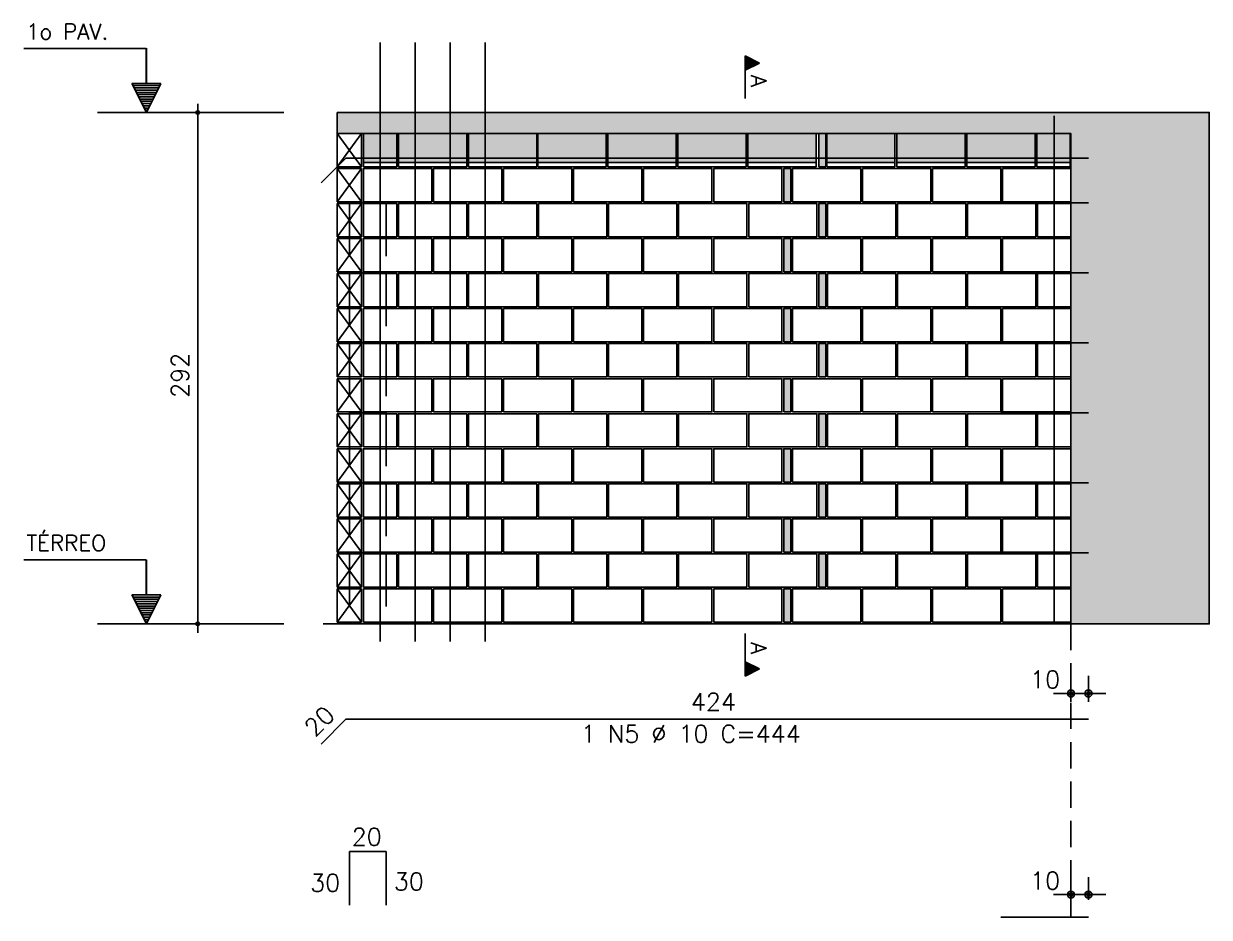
# Model space of a CAD drawing. Extents: x -1.9 to 86, y -1.6 to 60.9.
# Drawn here: x 24.64 to 38.18, y 21.25 to 31.45 of the extents above; entities that cross this region are included whole.
import ezdxf

# ---------------------------------------------------------------- set-up
doc = ezdxf.new("R2010")
doc.units = 0
doc.header["$MEASUREMENT"] = 0
doc.linetypes.add('ESTILO_TQS_0001', pattern=[0.45, 0.3, -0.15])
for name, color, linetype in [('PENA_01', 1, 'CONTINUOUS'), ('PENA_02', 2, 'CONTINUOUS'), ('PENA_03', 3, 'CONTINUOUS'), ('PENA_05', 5, 'CONTINUOUS'), ('PENA_09', 254, 'CONTINUOUS'), ('PENA_11', 252, 'CONTINUOUS'), ('PENA_25', 210, 'CONTINUOUS')]:
    doc.layers.add(name, color=color, linetype=linetype)
doc.styles.get("Standard").update_dxf_attribs({"font": 'ROMANS.SHX'})

msp = doc.modelspace()

# ---------------------------------------------------------------- linework, layer by layer
at = {"layer": 'PENA_01', "linetype": 'Continuous'}
for p, q in [((25.485074, 30.437549), (27.615938, 30.437549)), ((25.485074, 24.597549), (27.615938, 24.597549)), ((36.60343, 23.70818), (36.60343, 24.002933)), ((36.80343, 23.70818), (36.80343, 24.002933)), ((36.40343, 23.802933), (37.00343, 23.802933)), ((36.60343, 21.447011), (36.60343, 21.705755)), ((36.80343, 21.447011), (36.80343, 21.705755)), ((36.40343, 21.505755), (37.00343, 21.505755))]:
    msp.add_line(p, q, dxfattribs=at)
at = {"layer": 'PENA_01', "linetype": 'ESTILO_TQS_0001'}
msp.add_line((36.60343, 24.597549), (36.60343, 21.247011), dxfattribs=at)
at = {"layer": 'PENA_02', "linetype": 'Continuous'}
for p, q in [((28.50343, 30.197549), (28.22343, 30.197549)), ((28.22343, 30.197549), (28.22343, 29.817549)), ((28.50343, 29.817549), (28.50343, 30.197549)), ((28.22343, 29.817549), (28.50343, 29.817549)), ((28.50343, 29.797549), (28.22343, 29.797549)), ((28.22343, 29.797549), (28.22343, 29.417549)), ((28.50343, 29.417549), (28.50343, 29.797549)), ((28.22343, 29.417549), (28.50343, 29.417549)), ((28.50343, 29.397549), (28.22343, 29.397549)), ((28.22343, 29.397549), (28.22343, 29.017549)), ((28.50343, 29.017549), (28.50343, 29.397549)), ((28.22343, 29.017549), (28.50343, 29.017549)), ((28.50343, 28.997549), (28.22343, 28.997549)), ((28.22343, 28.997549), (28.22343, 28.617549)), ((28.50343, 28.617549), (28.50343, 28.997549)), ((28.22343, 28.617549), (28.50343, 28.617549)), ((28.50343, 28.597549), (28.22343, 28.597549)), ((28.22343, 28.597549), (28.22343, 28.217549)), ((28.50343, 28.217549), (28.50343, 28.597549)), ((28.22343, 28.217549), (28.50343, 28.217549)), ((28.50343, 28.197549), (28.22343, 28.197549)), ((28.22343, 28.197549), (28.22343, 27.817549)), ((28.50343, 27.817549), (28.50343, 28.197549)), ((28.22343, 27.817549), (28.50343, 27.817549)), ((28.50343, 27.797549), (28.22343, 27.797549)), ((28.22343, 27.797549), (28.22343, 27.417549)), ((28.50343, 27.417549), (28.50343, 27.797549)), ((28.22343, 27.417549), (28.50343, 27.417549)), ((28.50343, 27.397549), (28.22343, 27.397549)), ((28.22343, 27.397549), (28.22343, 27.017549)), ((28.50343, 27.017549), (28.50343, 27.397549)), ((28.22343, 27.017549), (28.50343, 27.017549)), ((28.50343, 26.997549), (28.22343, 26.997549)), ((28.22343, 26.997549), (28.22343, 26.617549)), ((28.50343, 26.617549), (28.50343, 26.997549)), ((28.22343, 26.617549), (28.50343, 26.617549)), ((28.50343, 26.597549), (28.22343, 26.597549)), ((28.22343, 26.597549), (28.22343, 26.217549)), ((28.50343, 26.217549), (28.50343, 26.597549)), ((28.22343, 26.217549), (28.50343, 26.217549)), ((28.50343, 26.197549), (28.22343, 26.197549)), ((28.22343, 26.197549), (28.22343, 25.817549)), ((28.50343, 25.817549), (28.50343, 26.197549)), ((28.22343, 25.817549), (28.50343, 25.817549)), ((28.50343, 25.797549), (28.22343, 25.797549)), ((28.22343, 25.797549), (28.22343, 25.417549)), ((28.50343, 25.417549), (28.50343, 25.797549)), ((28.22343, 25.417549), (28.50343, 25.417549)), ((28.50343, 25.397549), (28.22343, 25.397549)), ((28.22343, 25.397549), (28.22343, 25.017549)), ((28.50343, 25.017549), (28.50343, 25.397549)), ((28.22343, 25.017549), (28.50343, 25.017549)), ((28.50343, 24.997549), (28.22343, 24.997549)), ((28.22343, 24.997549), (28.22343, 24.617549)), ((28.50343, 24.617549), (28.50343, 24.997549)), ((28.06343, 24.597549), (38.18343, 24.597549)), ((28.22343, 24.617549), (28.50343, 24.617549))]:
    msp.add_line(p, q, dxfattribs=at)
at = {"layer": 'PENA_02', "linetype": 'ESTILO_TQS_0001'}
for p, q in [((28.52343, 29.867549), (28.90343, 29.867549)), ((28.92343, 29.867549), (29.70343, 29.867549)), ((29.72343, 29.867549), (30.50343, 29.867549)), ((30.514126, 29.867549), (31.294126, 29.867549)), ((31.314126, 29.867549), (32.094126, 29.867549)), ((32.114126, 29.867549), (32.894126, 29.867549)), ((32.914126, 29.867549), (33.694126, 29.867549)), ((33.814126, 29.867549), (34.594126, 29.867549)), ((34.614126, 29.867549), (35.394126, 29.867549)), ((35.414126, 29.867549), (36.194126, 29.867549)), ((36.214126, 29.867549), (36.594126, 29.867549))]:
    msp.add_line(p, q, dxfattribs=at)
at = {"layer": 'PENA_02', "linetype": 'Continuous'}
for points in [[(28.22343, 30.437541), (38.18343, 30.437541), (38.18343, 24.597549), (36.60343, 24.597549), (36.60343, 30.197549), (28.22343, 30.197549), (28.22343, 30.437541)], [(28.52343, 29.817549), (28.90343, 29.817549), (28.90343, 30.197549), (28.52343, 30.197549), (28.52343, 29.817549)], [(28.92343, 29.817549), (29.70343, 29.817549), (29.70343, 30.197549), (28.92343, 30.197549), (28.92343, 29.817549)], [(29.72343, 29.817549), (30.50343, 29.817549), (30.50343, 30.197549), (29.72343, 30.197549), (29.72343, 29.817549)], [(30.514126, 29.817549), (31.294126, 29.817549), (31.294126, 30.197549), (30.514126, 30.197549), (30.514126, 29.817549)], [(31.314126, 29.817549), (32.094126, 29.817549), (32.094126, 30.197549), (31.314126, 30.197549), (31.314126, 29.817549)], [(32.114126, 29.817549), (32.894126, 29.817549), (32.894126, 30.197549), (32.114126, 30.197549), (32.114126, 29.817549)], [(32.914126, 29.817549), (33.694126, 29.817549), (33.694126, 30.197549), (32.914126, 30.197549), (32.914126, 29.817549)], [(33.72343, 29.817549), (33.80343, 29.817549), (33.80343, 30.197549), (33.72343, 30.197549), (33.72343, 29.817549)], [(33.814126, 29.817549), (34.594126, 29.817549), (34.594126, 30.197549), (33.814126, 30.197549), (33.814126, 29.817549)], [(34.614126, 29.817549), (35.394126, 29.817549), (35.394126, 30.197549), (34.614126, 30.197549), (34.614126, 29.817549)], [(35.414126, 29.817549), (36.194126, 29.817549), (36.194126, 30.197549), (35.414126, 30.197549), (35.414126, 29.817549)], [(36.214126, 29.817549), (36.594126, 29.817549), (36.594126, 30.197549), (36.214126, 30.197549), (36.214126, 29.817549)], [(28.52343, 29.417549), (29.30343, 29.417549), (29.30343, 29.797549), (28.52343, 29.797549), (28.52343, 29.417549)], [(29.32343, 29.417549), (30.10343, 29.417549), (30.10343, 29.797549), (29.32343, 29.797549), (29.32343, 29.417549)], [(30.12343, 29.417549), (30.90343, 29.417549), (30.90343, 29.797549), (30.12343, 29.797549), (30.12343, 29.417549)], [(30.92343, 29.417549), (31.70343, 29.417549), (31.70343, 29.797549), (30.92343, 29.797549), (30.92343, 29.417549)], [(31.72343, 29.417549), (32.50343, 29.417549), (32.50343, 29.797549), (31.72343, 29.797549), (31.72343, 29.417549)], [(32.52343, 29.417549), (33.30343, 29.417549), (33.30343, 29.797549), (32.52343, 29.797549), (32.52343, 29.417549)], [(33.32343, 29.417549), (33.40343, 29.417549), (33.40343, 29.797549), (33.32343, 29.797549), (33.32343, 29.417549)], [(33.42343, 29.417549), (34.20343, 29.417549), (34.20343, 29.797549), (33.42343, 29.797549), (33.42343, 29.417549)], [(34.22343, 29.417549), (35.00343, 29.417549), (35.00343, 29.797549), (34.22343, 29.797549), (34.22343, 29.417549)], [(35.02343, 29.417549), (35.80343, 29.417549), (35.80343, 29.797549), (35.02343, 29.797549), (35.02343, 29.417549)], [(35.82343, 29.417549), (36.60343, 29.417549), (36.60343, 29.797549), (35.82343, 29.797549), (35.82343, 29.417549)], [(28.52343, 29.017549), (28.90343, 29.017549), (28.90343, 29.397549), (28.52343, 29.397549), (28.52343, 29.017549)], [(28.92343, 29.017549), (29.70343, 29.017549), (29.70343, 29.397549), (28.92343, 29.397549), (28.92343, 29.017549)], [(29.72343, 29.017549), (30.50343, 29.017549), (30.50343, 29.397549), (29.72343, 29.397549), (29.72343, 29.017549)], [(30.52343, 29.017549), (31.30343, 29.017549), (31.30343, 29.397549), (30.52343, 29.397549), (30.52343, 29.017549)], [(31.32343, 29.017549), (32.10343, 29.017549), (32.10343, 29.397549), (31.32343, 29.397549), (31.32343, 29.017549)], [(32.12343, 29.017549), (32.90343, 29.017549), (32.90343, 29.397549), (32.12343, 29.397549), (32.12343, 29.017549)], [(32.92343, 29.017549), (33.70343, 29.017549), (33.70343, 29.397549), (32.92343, 29.397549), (32.92343, 29.017549)], [(33.72343, 29.017549), (33.80343, 29.017549), (33.80343, 29.397549), (33.72343, 29.397549), (33.72343, 29.017549)], [(33.82343, 29.017549), (34.60343, 29.017549), (34.60343, 29.397549), (33.82343, 29.397549), (33.82343, 29.017549)], [(34.62343, 29.017549), (35.40343, 29.017549), (35.40343, 29.397549), (34.62343, 29.397549), (34.62343, 29.017549)], [(35.42343, 29.017549), (36.20343, 29.017549), (36.20343, 29.397549), (35.42343, 29.397549), (35.42343, 29.017549)], [(36.22343, 29.017549), (36.60343, 29.017549), (36.60343, 29.397549), (36.22343, 29.397549), (36.22343, 29.017549)], [(28.52343, 28.617549), (29.30343, 28.617549), (29.30343, 28.997549), (28.52343, 28.997549), (28.52343, 28.617549)], [(29.32343, 28.617549), (30.10343, 28.617549), (30.10343, 28.997549), (29.32343, 28.997549), (29.32343, 28.617549)], [(30.12343, 28.617549), (30.90343, 28.617549), (30.90343, 28.997549), (30.12343, 28.997549), (30.12343, 28.617549)], [(30.92343, 28.617549), (31.70343, 28.617549), (31.70343, 28.997549), (30.92343, 28.997549), (30.92343, 28.617549)], [(31.72343, 28.617549), (32.50343, 28.617549), (32.50343, 28.997549), (31.72343, 28.997549), (31.72343, 28.617549)], [(32.52343, 28.617549), (33.30343, 28.617549), (33.30343, 28.997549), (32.52343, 28.997549), (32.52343, 28.617549)], [(33.32343, 28.617549), (33.40343, 28.617549), (33.40343, 28.997549), (33.32343, 28.997549), (33.32343, 28.617549)], [(33.42343, 28.617549), (34.20343, 28.617549), (34.20343, 28.997549), (33.42343, 28.997549), (33.42343, 28.617549)], [(34.22343, 28.617549), (35.00343, 28.617549), (35.00343, 28.997549), (34.22343, 28.997549), (34.22343, 28.617549)], [(35.02343, 28.617549), (35.80343, 28.617549), (35.80343, 28.997549), (35.02343, 28.997549), (35.02343, 28.617549)], [(35.82343, 28.617549), (36.60343, 28.617549), (36.60343, 28.997549), (35.82343, 28.997549), (35.82343, 28.617549)], [(28.52343, 28.217549), (28.90343, 28.217549), (28.90343, 28.597549), (28.52343, 28.597549), (28.52343, 28.217549)], [(28.92343, 28.217549), (29.70343, 28.217549), (29.70343, 28.597549), (28.92343, 28.597549), (28.92343, 28.217549)], [(29.72343, 28.217549), (30.50343, 28.217549), (30.50343, 28.597549), (29.72343, 28.597549), (29.72343, 28.217549)], [(30.52343, 28.217549), (31.30343, 28.217549), (31.30343, 28.597549), (30.52343, 28.597549), (30.52343, 28.217549)], [(31.32343, 28.217549), (32.10343, 28.217549), (32.10343, 28.597549), (31.32343, 28.597549), (31.32343, 28.217549)], [(32.12343, 28.217549), (32.90343, 28.217549), (32.90343, 28.597549), (32.12343, 28.597549), (32.12343, 28.217549)], [(32.92343, 28.217549), (33.70343, 28.217549), (33.70343, 28.597549), (32.92343, 28.597549), (32.92343, 28.217549)], [(33.72343, 28.217549), (33.80343, 28.217549), (33.80343, 28.597549), (33.72343, 28.597549), (33.72343, 28.217549)], [(33.82343, 28.217549), (34.60343, 28.217549), (34.60343, 28.597549), (33.82343, 28.597549), (33.82343, 28.217549)], [(34.62343, 28.217549), (35.40343, 28.217549), (35.40343, 28.597549), (34.62343, 28.597549), (34.62343, 28.217549)], [(35.42343, 28.217549), (36.20343, 28.217549), (36.20343, 28.597549), (35.42343, 28.597549), (35.42343, 28.217549)], [(36.22343, 28.217549), (36.60343, 28.217549), (36.60343, 28.597549), (36.22343, 28.597549), (36.22343, 28.217549)], [(28.52343, 27.817549), (29.30343, 27.817549), (29.30343, 28.197549), (28.52343, 28.197549), (28.52343, 27.817549)], [(29.32343, 27.817549), (30.10343, 27.817549), (30.10343, 28.197549), (29.32343, 28.197549), (29.32343, 27.817549)], [(30.12343, 27.817549), (30.90343, 27.817549), (30.90343, 28.197549), (30.12343, 28.197549), (30.12343, 27.817549)], [(30.92343, 27.817549), (31.70343, 27.817549), (31.70343, 28.197549), (30.92343, 28.197549), (30.92343, 27.817549)], [(31.72343, 27.817549), (32.50343, 27.817549), (32.50343, 28.197549), (31.72343, 28.197549), (31.72343, 27.817549)], [(32.52343, 27.817549), (33.30343, 27.817549), (33.30343, 28.197549), (32.52343, 28.197549), (32.52343, 27.817549)], [(33.32343, 27.817549), (33.40343, 27.817549), (33.40343, 28.197549), (33.32343, 28.197549), (33.32343, 27.817549)], [(33.42343, 27.817549), (34.20343, 27.817549), (34.20343, 28.197549), (33.42343, 28.197549), (33.42343, 27.817549)], [(34.22343, 27.817549), (35.00343, 27.817549), (35.00343, 28.197549), (34.22343, 28.197549), (34.22343, 27.817549)], [(35.02343, 27.817549), (35.80343, 27.817549), (35.80343, 28.197549), (35.02343, 28.197549), (35.02343, 27.817549)], [(35.82343, 27.817549), (36.60343, 27.817549), (36.60343, 28.197549), (35.82343, 28.197549), (35.82343, 27.817549)], [(28.52343, 27.417549), (28.90343, 27.417549), (28.90343, 27.797549), (28.52343, 27.797549), (28.52343, 27.417549)], [(28.92343, 27.417549), (29.70343, 27.417549), (29.70343, 27.797549), (28.92343, 27.797549), (28.92343, 27.417549)], [(29.72343, 27.417549), (30.50343, 27.417549), (30.50343, 27.797549), (29.72343, 27.797549), (29.72343, 27.417549)], [(30.52343, 27.417549), (31.30343, 27.417549), (31.30343, 27.797549), (30.52343, 27.797549), (30.52343, 27.417549)], [(31.32343, 27.417549), (32.10343, 27.417549), (32.10343, 27.797549), (31.32343, 27.797549), (31.32343, 27.417549)], [(32.12343, 27.417549), (32.90343, 27.417549), (32.90343, 27.797549), (32.12343, 27.797549), (32.12343, 27.417549)], [(32.92343, 27.417549), (33.70343, 27.417549), (33.70343, 27.797549), (32.92343, 27.797549), (32.92343, 27.417549)], [(33.72343, 27.417549), (33.80343, 27.417549), (33.80343, 27.797549), (33.72343, 27.797549), (33.72343, 27.417549)], [(33.82343, 27.417549), (34.60343, 27.417549), (34.60343, 27.797549), (33.82343, 27.797549), (33.82343, 27.417549)], [(34.62343, 27.417549), (35.40343, 27.417549), (35.40343, 27.797549), (34.62343, 27.797549), (34.62343, 27.417549)], [(35.42343, 27.417549), (36.20343, 27.417549), (36.20343, 27.797549), (35.42343, 27.797549), (35.42343, 27.417549)], [(36.22343, 27.417549), (36.60343, 27.417549), (36.60343, 27.797549), (36.22343, 27.797549), (36.22343, 27.417549)], [(28.52343, 27.017549), (29.30343, 27.017549), (29.30343, 27.397549), (28.52343, 27.397549), (28.52343, 27.017549)], [(29.32343, 27.017549), (30.10343, 27.017549), (30.10343, 27.397549), (29.32343, 27.397549), (29.32343, 27.017549)], [(30.12343, 27.017549), (30.90343, 27.017549), (30.90343, 27.397549), (30.12343, 27.397549), (30.12343, 27.017549)], [(30.92343, 27.017549), (31.70343, 27.017549), (31.70343, 27.397549), (30.92343, 27.397549), (30.92343, 27.017549)], [(31.72343, 27.017549), (32.50343, 27.017549), (32.50343, 27.397549), (31.72343, 27.397549), (31.72343, 27.017549)], [(32.52343, 27.017549), (33.30343, 27.017549), (33.30343, 27.397549), (32.52343, 27.397549), (32.52343, 27.017549)], [(33.32343, 27.017549), (33.40343, 27.017549), (33.40343, 27.397549), (33.32343, 27.397549), (33.32343, 27.017549)], [(33.42343, 27.017549), (34.20343, 27.017549), (34.20343, 27.397549), (33.42343, 27.397549), (33.42343, 27.017549)], [(34.22343, 27.017549), (35.00343, 27.017549), (35.00343, 27.397549), (34.22343, 27.397549), (34.22343, 27.017549)], [(35.02343, 27.017549), (35.80343, 27.017549), (35.80343, 27.397549), (35.02343, 27.397549), (35.02343, 27.017549)], [(35.82343, 27.017549), (36.60343, 27.017549), (36.60343, 27.397549), (35.82343, 27.397549), (35.82343, 27.017549)], [(28.52343, 26.617549), (28.90343, 26.617549), (28.90343, 26.997549), (28.52343, 26.997549), (28.52343, 26.617549)], [(28.92343, 26.617549), (29.70343, 26.617549), (29.70343, 26.997549), (28.92343, 26.997549), (28.92343, 26.617549)], [(29.72343, 26.617549), (30.50343, 26.617549), (30.50343, 26.997549), (29.72343, 26.997549), (29.72343, 26.617549)], [(30.52343, 26.617549), (31.30343, 26.617549), (31.30343, 26.997549), (30.52343, 26.997549), (30.52343, 26.617549)], [(31.32343, 26.617549), (32.10343, 26.617549), (32.10343, 26.997549), (31.32343, 26.997549), (31.32343, 26.617549)], [(32.12343, 26.617549), (32.90343, 26.617549), (32.90343, 26.997549), (32.12343, 26.997549), (32.12343, 26.617549)], [(32.92343, 26.617549), (33.70343, 26.617549), (33.70343, 26.997549), (32.92343, 26.997549), (32.92343, 26.617549)], [(33.72343, 26.617549), (33.80343, 26.617549), (33.80343, 26.997549), (33.72343, 26.997549), (33.72343, 26.617549)], [(33.82343, 26.617549), (34.60343, 26.617549), (34.60343, 26.997549), (33.82343, 26.997549), (33.82343, 26.617549)], [(34.62343, 26.617549), (35.40343, 26.617549), (35.40343, 26.997549), (34.62343, 26.997549), (34.62343, 26.617549)], [(35.42343, 26.617549), (36.20343, 26.617549), (36.20343, 26.997549), (35.42343, 26.997549), (35.42343, 26.617549)], [(36.22343, 26.617549), (36.60343, 26.617549), (36.60343, 26.997549), (36.22343, 26.997549), (36.22343, 26.617549)], [(28.52343, 26.217549), (29.30343, 26.217549), (29.30343, 26.597549), (28.52343, 26.597549), (28.52343, 26.217549)], [(29.32343, 26.217549), (30.10343, 26.217549), (30.10343, 26.597549), (29.32343, 26.597549), (29.32343, 26.217549)], [(30.12343, 26.217549), (30.90343, 26.217549), (30.90343, 26.597549), (30.12343, 26.597549), (30.12343, 26.217549)], [(30.92343, 26.217549), (31.70343, 26.217549), (31.70343, 26.597549), (30.92343, 26.597549), (30.92343, 26.217549)], [(31.72343, 26.217549), (32.50343, 26.217549), (32.50343, 26.597549), (31.72343, 26.597549), (31.72343, 26.217549)], [(32.52343, 26.217549), (33.30343, 26.217549), (33.30343, 26.597549), (32.52343, 26.597549), (32.52343, 26.217549)], [(33.32343, 26.217549), (33.40343, 26.217549), (33.40343, 26.597549), (33.32343, 26.597549), (33.32343, 26.217549)], [(33.42343, 26.217549), (34.20343, 26.217549), (34.20343, 26.597549), (33.42343, 26.597549), (33.42343, 26.217549)], [(34.22343, 26.217549), (35.00343, 26.217549), (35.00343, 26.597549), (34.22343, 26.597549), (34.22343, 26.217549)], [(35.02343, 26.217549), (35.80343, 26.217549), (35.80343, 26.597549), (35.02343, 26.597549), (35.02343, 26.217549)], [(35.82343, 26.217549), (36.60343, 26.217549), (36.60343, 26.597549), (35.82343, 26.597549), (35.82343, 26.217549)], [(28.52343, 25.817549), (28.90343, 25.817549), (28.90343, 26.197549), (28.52343, 26.197549), (28.52343, 25.817549)], [(28.92343, 25.817549), (29.70343, 25.817549), (29.70343, 26.197549), (28.92343, 26.197549), (28.92343, 25.817549)], [(29.72343, 25.817549), (30.50343, 25.817549), (30.50343, 26.197549), (29.72343, 26.197549), (29.72343, 25.817549)], [(30.52343, 25.817549), (31.30343, 25.817549), (31.30343, 26.197549), (30.52343, 26.197549), (30.52343, 25.817549)], [(31.32343, 25.817549), (32.10343, 25.817549), (32.10343, 26.197549), (31.32343, 26.197549), (31.32343, 25.817549)], [(32.12343, 25.817549), (32.90343, 25.817549), (32.90343, 26.197549), (32.12343, 26.197549), (32.12343, 25.817549)], [(32.92343, 25.817549), (33.70343, 25.817549), (33.70343, 26.197549), (32.92343, 26.197549), (32.92343, 25.817549)], [(33.72343, 25.817549), (33.80343, 25.817549), (33.80343, 26.197549), (33.72343, 26.197549), (33.72343, 25.817549)], [(33.82343, 25.817549), (34.60343, 25.817549), (34.60343, 26.197549), (33.82343, 26.197549), (33.82343, 25.817549)], [(34.62343, 25.817549), (35.40343, 25.817549), (35.40343, 26.197549), (34.62343, 26.197549), (34.62343, 25.817549)], [(35.42343, 25.817549), (36.20343, 25.817549), (36.20343, 26.197549), (35.42343, 26.197549), (35.42343, 25.817549)], [(36.22343, 25.817549), (36.60343, 25.817549), (36.60343, 26.197549), (36.22343, 26.197549), (36.22343, 25.817549)], [(28.52343, 25.417549), (29.30343, 25.417549), (29.30343, 25.797549), (28.52343, 25.797549), (28.52343, 25.417549)], [(29.32343, 25.417549), (30.10343, 25.417549), (30.10343, 25.797549), (29.32343, 25.797549), (29.32343, 25.417549)], [(30.12343, 25.417549), (30.90343, 25.417549), (30.90343, 25.797549), (30.12343, 25.797549), (30.12343, 25.417549)], [(30.92343, 25.417549), (31.70343, 25.417549), (31.70343, 25.797549), (30.92343, 25.797549), (30.92343, 25.417549)], [(31.72343, 25.417549), (32.50343, 25.417549), (32.50343, 25.797549), (31.72343, 25.797549), (31.72343, 25.417549)], [(32.52343, 25.417549), (33.30343, 25.417549), (33.30343, 25.797549), (32.52343, 25.797549), (32.52343, 25.417549)], [(33.32343, 25.417549), (33.40343, 25.417549), (33.40343, 25.797549), (33.32343, 25.797549), (33.32343, 25.417549)], [(33.42343, 25.417549), (34.20343, 25.417549), (34.20343, 25.797549), (33.42343, 25.797549), (33.42343, 25.417549)], [(34.22343, 25.417549), (35.00343, 25.417549), (35.00343, 25.797549), (34.22343, 25.797549), (34.22343, 25.417549)], [(35.02343, 25.417549), (35.80343, 25.417549), (35.80343, 25.797549), (35.02343, 25.797549), (35.02343, 25.417549)], [(35.82343, 25.417549), (36.60343, 25.417549), (36.60343, 25.797549), (35.82343, 25.797549), (35.82343, 25.417549)], [(28.52343, 25.017549), (28.90343, 25.017549), (28.90343, 25.397549), (28.52343, 25.397549), (28.52343, 25.017549)], [(28.92343, 25.017549), (29.70343, 25.017549), (29.70343, 25.397549), (28.92343, 25.397549), (28.92343, 25.017549)], [(29.72343, 25.017549), (30.50343, 25.017549), (30.50343, 25.397549), (29.72343, 25.397549), (29.72343, 25.017549)], [(30.52343, 25.017549), (31.30343, 25.017549), (31.30343, 25.397549), (30.52343, 25.397549), (30.52343, 25.017549)], [(31.32343, 25.017549), (32.10343, 25.017549), (32.10343, 25.397549), (31.32343, 25.397549), (31.32343, 25.017549)], [(32.12343, 25.017549), (32.90343, 25.017549), (32.90343, 25.397549), (32.12343, 25.397549), (32.12343, 25.017549)], [(32.92343, 25.017549), (33.70343, 25.017549), (33.70343, 25.397549), (32.92343, 25.397549), (32.92343, 25.017549)], [(33.72343, 25.017549), (33.80343, 25.017549), (33.80343, 25.397549), (33.72343, 25.397549), (33.72343, 25.017549)], [(33.82343, 25.017549), (34.60343, 25.017549), (34.60343, 25.397549), (33.82343, 25.397549), (33.82343, 25.017549)], [(34.62343, 25.017549), (35.40343, 25.017549), (35.40343, 25.397549), (34.62343, 25.397549), (34.62343, 25.017549)], [(35.42343, 25.017549), (36.20343, 25.017549), (36.20343, 25.397549), (35.42343, 25.397549), (35.42343, 25.017549)], [(36.22343, 25.017549), (36.60343, 25.017549), (36.60343, 25.397549), (36.22343, 25.397549), (36.22343, 25.017549)], [(28.52343, 24.617549), (29.30343, 24.617549), (29.30343, 24.997549), (28.52343, 24.997549), (28.52343, 24.617549)], [(29.32343, 24.617549), (30.10343, 24.617549), (30.10343, 24.997549), (29.32343, 24.997549), (29.32343, 24.617549)], [(30.12343, 24.617549), (30.90343, 24.617549), (30.90343, 24.997549), (30.12343, 24.997549), (30.12343, 24.617549)], [(30.92343, 24.617549), (31.70343, 24.617549), (31.70343, 24.997549), (30.92343, 24.997549), (30.92343, 24.617549)], [(31.72343, 24.617549), (32.50343, 24.617549), (32.50343, 24.997549), (31.72343, 24.997549), (31.72343, 24.617549)], [(32.52343, 24.617549), (33.30343, 24.617549), (33.30343, 24.997549), (32.52343, 24.997549), (32.52343, 24.617549)], [(33.32343, 24.617549), (33.40343, 24.617549), (33.40343, 24.997549), (33.32343, 24.997549), (33.32343, 24.617549)], [(33.42343, 24.617549), (34.20343, 24.617549), (34.20343, 24.997549), (33.42343, 24.997549), (33.42343, 24.617549)], [(34.22343, 24.617549), (35.00343, 24.617549), (35.00343, 24.997549), (34.22343, 24.997549), (34.22343, 24.617549)], [(35.02343, 24.617549), (35.80343, 24.617549), (35.80343, 24.997549), (35.02343, 24.997549), (35.02343, 24.617549)], [(35.82343, 24.617549), (36.60343, 24.617549), (36.60343, 24.997549), (35.82343, 24.997549), (35.82343, 24.617549)]]:
    msp.add_lwpolyline(points, dxfattribs=at)
for centre, radius in [((26.63122, 30.437549), 0.02), ((26.63122, 30.437549), 0.01), ((26.63122, 24.597549), 0.02), ((26.63122, 24.597549), 0.01), ((36.60343, 23.802933), 0.04), ((36.80343, 23.802933), 0.04), ((36.60343, 23.802933), 0.02), ((36.80343, 23.802933), 0.02), ((36.60343, 21.505755), 0.04), ((36.80343, 21.505755), 0.04), ((36.60343, 21.505755), 0.02), ((36.80343, 21.505755), 0.02)]:
    msp.add_circle(centre, radius, dxfattribs=at)
at = {"layer": 'PENA_03', "linetype": 'Continuous'}
for p, q in [((26.044073, 31.169414), (24.644073, 31.169414)), ((26.044073, 30.769414), (26.044073, 31.169414)), ((26.045473, 30.769414), (26.045473, 31.170814)), ((32.881245, 30.598864), (32.881245, 31.085246)), ((32.881245, 31.085246), (33.047178, 31.00228)), ((32.88194, 31.084118), (33.045617, 31.00228)), ((32.881941, 31.084118), (32.881941, 30.920441)), ((32.894009, 31.078864), (32.894009, 30.925695)), ((32.906773, 31.072482), (32.906773, 30.932077)), ((32.919537, 31.0661), (32.919537, 30.938459)), ((32.932301, 31.059718), (32.932301, 30.944841)), ((32.945065, 31.053336), (32.945065, 30.951223)), ((32.957829, 31.046954), (32.957829, 30.957605)), ((32.970593, 31.040572), (32.970593, 30.963987)), ((32.983357, 31.03419), (32.983357, 30.970369)), ((32.996121, 31.027808), (32.996121, 30.976751)), ((33.008885, 31.021426), (33.008885, 30.983133)), ((33.02165, 31.015044), (33.02165, 30.989515)), ((33.034414, 31.008662), (33.034414, 30.995898)), ((33.047178, 31.00228), (32.88194, 30.919661)), ((33.045617, 31.00228), (32.881941, 30.920441)), ((32.881941, 30.919661), (32.881941, 30.598864)), ((26.044773, 30.437549), (25.87884, 30.769414)), ((25.87884, 30.769414), (26.044073, 30.769414)), ((26.044773, 30.440671), (25.881096, 30.768023)), ((26.208449, 30.768023), (25.881096, 30.768023)), ((26.197942, 30.743886), (25.891603, 30.743886)), ((26.210706, 30.769414), (26.044773, 30.437549)), ((26.208449, 30.768024), (26.044773, 30.44067)), ((26.045473, 30.769414), (26.210706, 30.769414)), ((26.185178, 30.718358), (25.904368, 30.718358)), ((26.172414, 30.69283), (25.917132, 30.69283)), ((26.159649, 30.667302), (25.929896, 30.667302)), ((26.146885, 30.641774), (25.94266, 30.641774)), ((26.134121, 30.616246), (25.955424, 30.616246)), ((26.121357, 30.590718), (25.968188, 30.590718)), ((26.108593, 30.56519), (25.980952, 30.56519)), ((26.095829, 30.539662), (25.993716, 30.539662)), ((26.083065, 30.514134), (26.00648, 30.514134)), ((26.070301, 30.488605), (26.019244, 30.488605)), ((26.63122, 24.497016), (26.63122, 30.537549)), ((26.057537, 30.463077), (26.032009, 30.463077)), ((28.22343, 29.817549), (28.50343, 30.197549)), ((28.50343, 29.817549), (28.22343, 30.197549)), ((28.22343, 29.417549), (28.50343, 29.797549)), ((28.50343, 29.417549), (28.22343, 29.797549)), ((28.22343, 29.017549), (28.50343, 29.397549)), ((28.50343, 29.017549), (28.22343, 29.397549)), ((28.22343, 28.617549), (28.50343, 28.997549)), ((28.50343, 28.617549), (28.22343, 28.997549)), ((28.22343, 28.217549), (28.50343, 28.597549)), ((28.50343, 28.217549), (28.22343, 28.597549)), ((28.22343, 27.817549), (28.50343, 28.197549)), ((28.50343, 27.817549), (28.22343, 28.197549)), ((28.22343, 27.417549), (28.50343, 27.797549)), ((28.50343, 27.417549), (28.22343, 27.797549)), ((28.22343, 27.017549), (28.50343, 27.397549)), ((28.50343, 27.017549), (28.22343, 27.397549)), ((28.22343, 26.617549), (28.50343, 26.997549)), ((28.50343, 26.617549), (28.22343, 26.997549)), ((28.22343, 26.217549), (28.50343, 26.597549)), ((28.50343, 26.217549), (28.22343, 26.597549)), ((28.22343, 25.817549), (28.50343, 26.197549)), ((28.50343, 25.817549), (28.22343, 26.197549)), ((28.22343, 25.417549), (28.50343, 25.797549)), ((28.50343, 25.417549), (28.22343, 25.797549)), ((26.044073, 25.329414), (24.644073, 25.329414)), ((26.044073, 24.929414), (26.044073, 25.329414)), ((26.045473, 24.929414), (26.045473, 25.330814)), ((28.22343, 25.017549), (28.50343, 25.397549)), ((28.50343, 25.017549), (28.22343, 25.397549)), ((26.044773, 24.597549), (25.87884, 24.929414)), ((25.87884, 24.929414), (26.044073, 24.929414)), ((26.044773, 24.600671), (25.881096, 24.928023)), ((26.208449, 24.928023), (25.881096, 24.928023)), ((26.210706, 24.929414), (26.044773, 24.597549)), ((26.208449, 24.928024), (26.044773, 24.60067)), ((26.045473, 24.929414), (26.210706, 24.929414)), ((28.22343, 24.617549), (28.50343, 24.997549)), ((28.50343, 24.617549), (28.22343, 24.997549)), ((26.197942, 24.903886), (25.891603, 24.903886)), ((26.185178, 24.878358), (25.904368, 24.878358)), ((26.172414, 24.85283), (25.917132, 24.85283)), ((26.159649, 24.827302), (25.929896, 24.827302)), ((26.146885, 24.801774), (25.94266, 24.801774)), ((26.134121, 24.776246), (25.955424, 24.776246)), ((26.121357, 24.750718), (25.968188, 24.750718)), ((26.108593, 24.72519), (25.980952, 24.72519)), ((26.095829, 24.699662), (25.993716, 24.699662)), ((26.083065, 24.674134), (26.00648, 24.674134)), ((26.070301, 24.648605), (26.019244, 24.648605)), ((26.057537, 24.623077), (26.032009, 24.623077)), ((32.881245, 24.486691), (32.881245, 24.000309)), ((32.881941, 24.165894), (32.881941, 24.486691)), ((33.047178, 24.083275), (32.88194, 24.165894)), ((32.881941, 24.001437), (32.881941, 24.165114)), ((33.045617, 24.083275), (32.881941, 24.165114)), ((32.894009, 24.006691), (32.894009, 24.15986)), ((32.906773, 24.013073), (32.906773, 24.153478)), ((32.919537, 24.019455), (32.919537, 24.147096)), ((32.932301, 24.025837), (32.932301, 24.140714)), ((32.945065, 24.032219), (32.945065, 24.134332)), ((32.957829, 24.038601), (32.957829, 24.12795)), ((32.970593, 24.044983), (32.970593, 24.121568)), ((32.983357, 24.051365), (32.983357, 24.115186)), ((32.996121, 24.057747), (32.996121, 24.108804)), ((33.008885, 24.064129), (33.008885, 24.102422)), ((32.881245, 24.000309), (33.047178, 24.083275)), ((32.88194, 24.001437), (33.045617, 24.083275)), ((33.02165, 24.070511), (33.02165, 24.09604)), ((33.034414, 24.076893), (33.034414, 24.089657)), ((36.60343, 23.50818), (36.60343, 23.50818)), ((36.80343, 23.50818), (36.80343, 23.50818)), ((36.60343, 21.247011), (36.60343, 21.247011)), ((36.80343, 21.247011), (36.80343, 21.247011))]:
    msp.add_line(p, q, dxfattribs=at)
at = {"layer": 'PENA_05', "linetype": 'Continuous'}
for p, q in [((28.32343, 29.917549), (28.040587, 29.634706)), ((36.80343, 29.917549), (28.32343, 29.917549)), ((28.36343, 28.797549), (28.36343, 29.407549)), ((28.36343, 29.407549), (28.78343, 29.407549)), ((28.78343, 29.407549), (28.78343, 28.797549)), ((35.80343, 29.407549), (36.80343, 29.407549)), ((28.36343, 27.997549), (28.36343, 28.607549)), ((28.36343, 28.607549), (28.78343, 28.607549)), ((28.78343, 28.607549), (28.78343, 27.997549)), ((35.80343, 28.607549), (36.80343, 28.607549)), ((28.36343, 27.197549), (28.36343, 27.807549)), ((28.36343, 27.807549), (28.78343, 27.807549)), ((28.78343, 27.807549), (28.78343, 27.197549)), ((35.80343, 27.807549), (36.80343, 27.807549)), ((28.36343, 26.397549), (28.36343, 27.007549)), ((28.36343, 27.007549), (28.78343, 27.007549)), ((28.78343, 27.007549), (28.78343, 26.397549)), ((35.80343, 27.007549), (36.80343, 27.007549)), ((28.36343, 25.597549), (28.36343, 26.207549)), ((28.36343, 26.207549), (28.78343, 26.207549)), ((28.78343, 26.207549), (28.78343, 25.597549)), ((35.80343, 26.207549), (36.80343, 26.207549)), ((28.36343, 24.797549), (28.36343, 25.407549)), ((28.36343, 25.407549), (28.78343, 25.407549)), ((28.78343, 25.407549), (28.78343, 24.797549)), ((35.80343, 25.407549), (36.80343, 25.407549)), ((28.32343, 23.50818), (28.040587, 23.225337)), ((36.80343, 23.50818), (28.32343, 23.50818)), ((28.36343, 21.386542), (28.36343, 21.996542)), ((28.36343, 21.996542), (28.78343, 21.996542)), ((28.78343, 21.996542), (28.78343, 21.386542)), ((35.80343, 21.247011), (36.80343, 21.247011))]:
    msp.add_line(p, q, dxfattribs=at)
for points in [[(28.71343, 31.237549), (28.71343, 24.397549)], [(29.11343, 31.237549), (29.11343, 24.397549)], [(29.51343, 31.237549), (29.51343, 24.397549)], [(29.91343, 31.237549), (29.91343, 24.397549)], [(36.41343, 30.397549), (36.41343, 24.597549)]]:
    msp.add_lwpolyline(points, dxfattribs=at)
at = {"layer": 'PENA_09', "linetype": 'Continuous'}
for points in [[(28.52343, 29.867549), (28.52343, 30.197549), (28.90343, 30.197549), (28.90343, 29.867549), (28.52343, 29.867549)], [(28.92343, 29.867549), (28.92343, 30.197549), (29.70343, 30.197549), (29.70343, 29.867549), (28.92343, 29.867549)], [(29.72343, 29.867549), (29.72343, 30.197549), (30.50343, 30.197549), (30.50343, 29.867549), (29.72343, 29.867549)], [(30.514126, 29.867549), (30.514126, 30.197549), (31.294126, 30.197549), (31.294126, 29.867549), (30.514126, 29.867549)], [(31.314126, 29.867549), (31.314126, 30.197549), (32.094126, 30.197549), (32.094126, 29.867549), (31.314126, 29.867549)], [(32.114126, 29.867549), (32.114126, 30.197549), (32.894126, 30.197549), (32.894126, 29.867549), (32.114126, 29.867549)], [(32.914126, 29.867549), (32.914126, 30.197549), (33.694126, 30.197549), (33.694126, 29.867549), (32.914126, 29.867549)], [(33.814126, 29.867549), (33.814126, 30.197549), (34.594126, 30.197549), (34.594126, 29.867549), (33.814126, 29.867549)], [(34.614126, 29.867549), (34.614126, 30.197549), (35.394126, 30.197549), (35.394126, 29.867549), (34.614126, 29.867549)], [(35.414126, 29.867549), (35.414126, 30.197549), (36.194126, 30.197549), (36.194126, 29.867549), (35.414126, 29.867549)], [(36.214126, 29.867549), (36.214126, 30.197549), (36.594126, 30.197549), (36.594126, 29.867549), (36.214126, 29.867549)]]:
    msp.add_lwpolyline(points, dxfattribs=at)
for points in [[(28.52343, 29.867549), (28.52343, 30.197549), (28.90343, 30.197549)], [(28.52343, 29.867549), (28.90343, 30.197549), (28.90343, 29.867549)], [(28.92343, 29.867549), (28.92343, 30.197549), (29.70343, 30.197549)], [(28.92343, 29.867549), (29.70343, 30.197549), (29.70343, 29.867549)], [(29.72343, 29.867549), (29.72343, 30.197549), (30.50343, 30.197549)], [(29.72343, 29.867549), (30.50343, 30.197549), (30.50343, 29.867549)], [(30.514126, 29.867549), (30.514126, 30.197549), (31.294126, 30.197549)], [(30.514126, 29.867549), (31.294126, 30.197549), (31.294126, 29.867549)], [(31.314126, 29.867549), (31.314126, 30.197549), (32.094126, 30.197549)], [(31.314126, 29.867549), (32.094126, 30.197549), (32.094126, 29.867549)], [(32.114126, 29.867549), (32.114126, 30.197549), (32.894126, 30.197549)], [(32.114126, 29.867549), (32.894126, 30.197549), (32.894126, 29.867549)], [(32.914126, 29.867549), (32.914126, 30.197549), (33.694126, 30.197549)], [(32.914126, 29.867549), (33.694126, 30.197549), (33.694126, 29.867549)], [(33.814126, 29.867549), (33.814126, 30.197549), (34.594126, 30.197549)], [(33.814126, 29.867549), (34.594126, 30.197549), (34.594126, 29.867549)], [(34.614126, 29.867549), (34.614126, 30.197549), (35.394126, 30.197549)], [(34.614126, 29.867549), (35.394126, 30.197549), (35.394126, 29.867549)], [(35.414126, 29.867549), (35.414126, 30.197549), (36.194126, 30.197549)], [(35.414126, 29.867549), (36.194126, 30.197549), (36.194126, 29.867549)], [(36.214126, 29.867549), (36.214126, 30.197549), (36.594126, 30.197549)], [(36.214126, 29.867549), (36.594126, 30.197549), (36.594126, 29.867549)], [(28.52343, 29.867549), (28.90343, 29.867549), (28.52343, 29.867549)], [(28.92343, 29.867549), (29.70343, 29.867549), (28.92343, 29.867549)], [(29.72343, 29.867549), (30.50343, 29.867549), (29.72343, 29.867549)], [(30.514126, 29.867549), (31.294126, 29.867549), (30.514126, 29.867549)], [(31.314126, 29.867549), (32.094126, 29.867549), (31.314126, 29.867549)], [(32.114126, 29.867549), (32.894126, 29.867549), (32.114126, 29.867549)], [(32.914126, 29.867549), (33.694126, 29.867549), (32.914126, 29.867549)], [(33.814126, 29.867549), (34.594126, 29.867549), (33.814126, 29.867549)], [(34.614126, 29.867549), (35.394126, 29.867549), (34.614126, 29.867549)], [(35.414126, 29.867549), (36.194126, 29.867549), (35.414126, 29.867549)], [(36.214126, 29.867549), (36.594126, 29.867549), (36.214126, 29.867549)]]:
    msp.add_solid(points, dxfattribs=at)
at = {"layer": 'PENA_11', "linetype": 'Continuous'}
for points in [[(38.18343, 30.437541), (36.60343, 30.197549), (28.22343, 30.197549)], [(38.18343, 30.437541), (28.22343, 30.197549), (28.22343, 30.437541)], [(38.18343, 30.437541), (38.18343, 24.597549), (36.60343, 24.597549)], [(38.18343, 30.437541), (36.60343, 24.597549), (36.60343, 30.197549)]]:
    msp.add_solid(points, dxfattribs=at)
at = {"layer": 'PENA_25', "linetype": 'Continuous'}
for points in [[(33.72343, 29.817549), (33.80343, 29.817549), (33.80343, 30.197549), (33.72343, 30.197549), (33.72343, 29.817549)], [(33.32343, 29.417549), (33.40343, 29.417549), (33.40343, 29.797549), (33.32343, 29.797549), (33.32343, 29.417549)], [(33.72343, 29.017549), (33.80343, 29.017549), (33.80343, 29.397549), (33.72343, 29.397549), (33.72343, 29.017549)], [(33.32343, 28.617549), (33.40343, 28.617549), (33.40343, 28.997549), (33.32343, 28.997549), (33.32343, 28.617549)], [(33.72343, 28.217549), (33.80343, 28.217549), (33.80343, 28.597549), (33.72343, 28.597549), (33.72343, 28.217549)], [(33.32343, 27.817549), (33.40343, 27.817549), (33.40343, 28.197549), (33.32343, 28.197549), (33.32343, 27.817549)], [(33.72343, 27.417549), (33.80343, 27.417549), (33.80343, 27.797549), (33.72343, 27.797549), (33.72343, 27.417549)], [(33.32343, 27.017549), (33.40343, 27.017549), (33.40343, 27.397549), (33.32343, 27.397549), (33.32343, 27.017549)], [(33.72343, 26.617549), (33.80343, 26.617549), (33.80343, 26.997549), (33.72343, 26.997549), (33.72343, 26.617549)], [(33.32343, 26.217549), (33.40343, 26.217549), (33.40343, 26.597549), (33.32343, 26.597549), (33.32343, 26.217549)], [(33.72343, 25.817549), (33.80343, 25.817549), (33.80343, 26.197549), (33.72343, 26.197549), (33.72343, 25.817549)], [(33.32343, 25.417549), (33.40343, 25.417549), (33.40343, 25.797549), (33.32343, 25.797549), (33.32343, 25.417549)], [(33.72343, 25.017549), (33.80343, 25.017549), (33.80343, 25.397549), (33.72343, 25.397549), (33.72343, 25.017549)], [(33.32343, 24.617549), (33.40343, 24.617549), (33.40343, 24.997549), (33.32343, 24.997549), (33.32343, 24.617549)]]:
    msp.add_lwpolyline(points, dxfattribs=at)
for points in [[(33.72343, 29.817549), (33.80343, 29.817549), (33.80343, 30.197549)], [(33.72343, 29.817549), (33.80343, 30.197549), (33.72343, 30.197549)], [(33.72343, 29.817549), (33.72343, 30.197549), (33.72343, 29.817549)], [(33.32343, 29.417549), (33.40343, 29.417549), (33.40343, 29.797549)], [(33.32343, 29.417549), (33.40343, 29.797549), (33.32343, 29.797549)], [(33.32343, 29.417549), (33.32343, 29.797549), (33.32343, 29.417549)], [(33.72343, 29.017549), (33.80343, 29.017549), (33.80343, 29.397549)], [(33.72343, 29.017549), (33.80343, 29.397549), (33.72343, 29.397549)], [(33.72343, 29.017549), (33.72343, 29.397549), (33.72343, 29.017549)], [(33.32343, 28.617549), (33.40343, 28.617549), (33.40343, 28.997549)], [(33.32343, 28.617549), (33.40343, 28.997549), (33.32343, 28.997549)], [(33.32343, 28.617549), (33.32343, 28.997549), (33.32343, 28.617549)], [(33.72343, 28.217549), (33.80343, 28.217549), (33.80343, 28.597549)], [(33.72343, 28.217549), (33.80343, 28.597549), (33.72343, 28.597549)], [(33.72343, 28.217549), (33.72343, 28.597549), (33.72343, 28.217549)], [(33.32343, 27.817549), (33.40343, 27.817549), (33.40343, 28.197549)], [(33.32343, 27.817549), (33.40343, 28.197549), (33.32343, 28.197549)], [(33.32343, 27.817549), (33.32343, 28.197549), (33.32343, 27.817549)], [(33.72343, 27.417549), (33.80343, 27.417549), (33.80343, 27.797549)], [(33.72343, 27.417549), (33.80343, 27.797549), (33.72343, 27.797549)], [(33.72343, 27.417549), (33.72343, 27.797549), (33.72343, 27.417549)], [(33.32343, 27.017549), (33.40343, 27.017549), (33.40343, 27.397549)], [(33.32343, 27.017549), (33.40343, 27.397549), (33.32343, 27.397549)], [(33.32343, 27.017549), (33.32343, 27.397549), (33.32343, 27.017549)], [(33.72343, 26.617549), (33.80343, 26.617549), (33.80343, 26.997549)], [(33.72343, 26.617549), (33.80343, 26.997549), (33.72343, 26.997549)], [(33.72343, 26.617549), (33.72343, 26.997549), (33.72343, 26.617549)], [(33.32343, 26.217549), (33.40343, 26.217549), (33.40343, 26.597549)], [(33.32343, 26.217549), (33.40343, 26.597549), (33.32343, 26.597549)], [(33.32343, 26.217549), (33.32343, 26.597549), (33.32343, 26.217549)], [(33.72343, 25.817549), (33.80343, 25.817549), (33.80343, 26.197549)], [(33.72343, 25.817549), (33.80343, 26.197549), (33.72343, 26.197549)], [(33.72343, 25.817549), (33.72343, 26.197549), (33.72343, 25.817549)], [(33.32343, 25.417549), (33.40343, 25.417549), (33.40343, 25.797549)], [(33.32343, 25.417549), (33.40343, 25.797549), (33.32343, 25.797549)], [(33.32343, 25.417549), (33.32343, 25.797549), (33.32343, 25.417549)], [(33.72343, 25.017549), (33.80343, 25.017549), (33.80343, 25.397549)], [(33.72343, 25.017549), (33.80343, 25.397549), (33.72343, 25.397549)], [(33.72343, 25.017549), (33.72343, 25.397549), (33.72343, 25.017549)], [(33.32343, 24.617549), (33.40343, 24.617549), (33.40343, 24.997549)], [(33.32343, 24.617549), (33.40343, 24.997549), (33.32343, 24.997549)], [(33.32343, 24.617549), (33.32343, 24.997549), (33.32343, 24.617549)]]:
    msp.add_solid(points, dxfattribs=at)

# ---------------------------------------------------------------- texts
at = {"layer": 'PENA_03', "linetype": 'Continuous'}
for s, height, p in [('1o PAV.', 0.18, (24.669779, 31.271288)), ('TÉRREO', 0.18, (24.674345, 25.431288)), ('10', 0.2, (36.136763, 23.862933)), ('424', 0.2, (32.26343, 23.60818)), ('1 N5 %%c 10 C=444', 0.2, (31.006633, 23.241859)), ('20', 0.2, (28.389571, 22.066053)), ('30', 0.2, (27.915562, 21.540997)), ('30', 0.2, (28.870872, 21.555582)), ('10', 0.2, (36.136763, 21.565755))]:
    msp.add_text(s, height=height, dxfattribs=at).set_placement(p)
for s, height, rotation, p in [('A', 0.18, 270, (32.948274, 30.866847)), ('292', 0.2, 90, (26.528916, 27.178946)), ('A', 0.18, 270, (32.948274, 24.390137)), ('20', 0.2, 45, (27.969877, 23.296048))]:
    msp.add_text(s, height=height, rotation=rotation, dxfattribs=at).set_placement(p)

doc.saveas('drawing.dxf')
